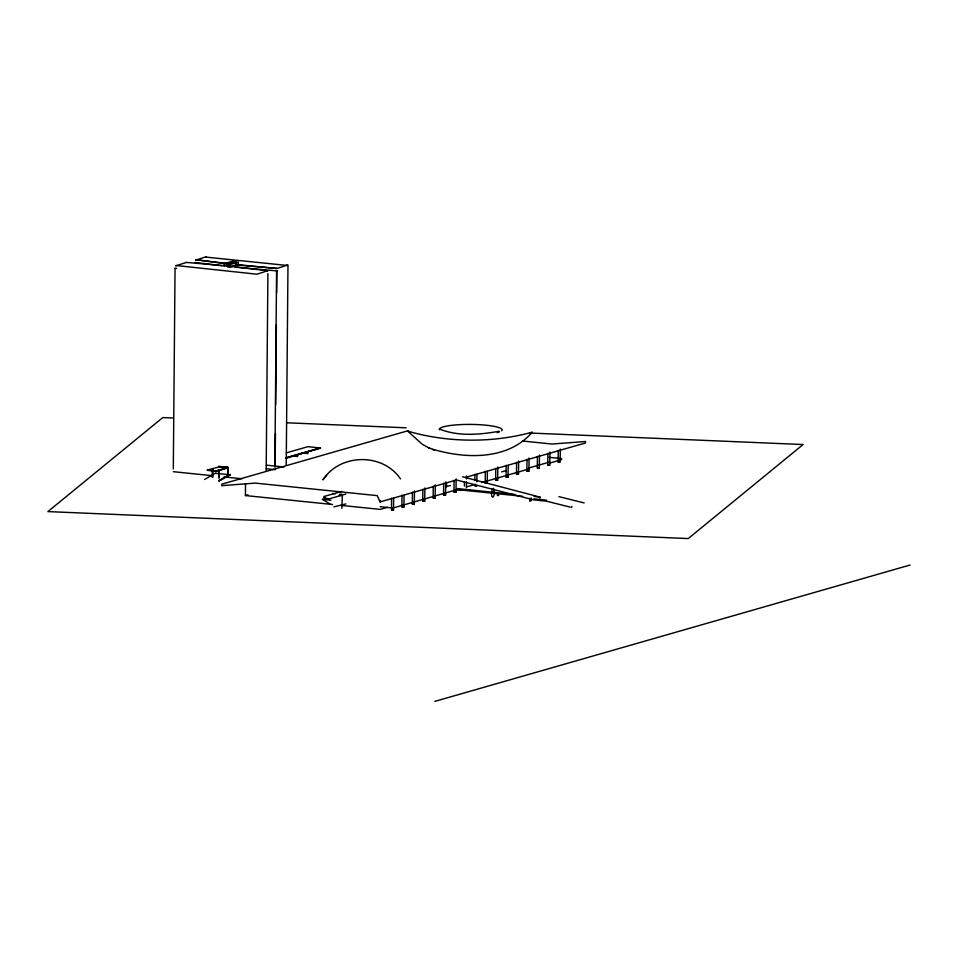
<?xml version="1.0" encoding="UTF-8"?>
<svg xmlns="http://www.w3.org/2000/svg" width="958" height="958" viewBox="0 0 958 958"><rect width="100%" height="100%" fill="white"/><g stroke="black" fill="none" stroke-linecap="round" stroke-linejoin="round"><path stroke-width="1.44" d="M173.302 468.953L175.051 268.3M267.366 270.815L256.972 274.216L175.745 265.462M186.151 262.48L175.745 265.869M226.639 263.845L195.779 259.714L227.417 263.522M195.779 260.121L206.186 256.732M212.269 477.264L212.341 469.312M212.904 477.276L212.975 469.324M218.64 477.934L219.023 469.923L219.262 477.934M218.819 467.037L207.311 470.019M224.196 266.336L224.22 263.666L233.477 261.007M227.645 474.533L227.932 467.288L227.872 474.186M236.075 264.133L236.087 261.965M238.362 262.205L238.338 264.887L230.112 267.246L227.657 266.995L227.681 264.312L235.907 261.953M332.534 504.495L245.428 495.561L245.523 483.85M266.18 471.108L267.905 273.581M274.874 466.821L276.587 270.875M275.138 466.953L275.437 433.555M275.688 404.527L276.383 324.678M276.658 292.741L276.85 270.779M236.063 264.935L277.006 268.468L237.536 264.647M277.006 268.468L287.4 265.067M286.226 465.36L287.975 265.043M297.746 454.607L297.531 456.535L291.699 455.936M308.057 451.673L307.829 453.613L301.998 453.014M341.85 508.279L342.377 495.502M570.297 507.141L546.551 501.214L533.678 499.872L456.511 479.982L380.027 501.932L380.039 500.483M391.582 498.196L391.487 509.931L392.564 510.099L393.51 510.087L393.63 498.364M402.851 507.093L403.893 507.081L401.917 506.95L402.001 495.214M403.941 507.105L404.048 495.382M414.467 490.927L414.299 504.147L412.335 503.956L412.419 492.22M424.885 487.933L424.717 501.154L422.753 500.974L422.837 489.227M435.303 484.94L435.136 498.16L433.16 497.98L433.256 486.245M445.721 481.958L445.554 495.178L443.578 494.999L443.674 483.251M446.476 482.581L446.44 486.676L445.985 482.533M454.93 492.149L455.972 492.137L453.996 492.005L454.08 480.269M456.02 492.161L456.14 478.964M464.426 486.077L464.462 481.67M466.45 487.706L466.51 481.838M466.534 478.916L466.558 475.982M474.869 480.15L474.917 474.282M476.892 481.79L476.964 474.45M487.371 471.468L487.275 483.191L486.317 483.191L485.251 483.036L485.335 471.3M492.232 488.604C489.43 501.01 496.256 499.058 493.574 488.376M497.801 467.013L497.693 480.209L495.669 480.054L495.753 468.306M507.141 477.216L506.087 477.06L506.171 465.325M506.123 477.024L508.051 477.24L508.207 465.492M516.482 474.066L516.59 462.331M518.47 474.21L516.506 474.042L518.47 474.258L518.637 461.038M527.978 471.24L526.912 471.085L526.996 459.337M529.056 458.044L528.936 471.24L526.948 471.049M529.858 500.926L529.87 498.256M531.223 498.028L531.199 500.699L529.93 500.974M538.396 468.246L537.33 468.091L537.414 456.355M537.426 468.055L539.306 468.282L539.474 455.05M549.892 452.068L549.724 465.289L547.748 465.109L547.832 453.362M560.31 449.074L560.131 462.295L558.167 462.115L558.251 450.38M571.687 507.489L571.818 506.471M539.893 498.076L540.025 497.07L534.145 496.472M324.295 478.174L322.894 479.862C340.234 453.35 382.613 452.631 400.516 478.892M325.337 476.94L326.642 475.348M498.687 495.358L497.441 495.621L497.944 492.891M215.789 473.012L204.557 479.503M219.119 481L230.363 474.509M324.403 497.597L325.037 497.37M235.213 267.186L277.149 270.922M450.392 485.478L445.949 486.628M235.752 261.235L226.495 263.893L226.483 266.061L229.118 265.294M286.37 452.859L307.889 446.679L320.631 447.997L286.202 458.175M285.927 457.84L320.367 447.961L287.137 457.601M221.597 484.221L408.383 430.633M245.428 495.561L247.966 494.831M341.695 491.418L323.984 496.495L323.96 498.208L329.432 498.771L340.329 495.645M329.983 503.944L322.391 499.334M343.048 494.855L345.778 494.077M341.862 495.657L339.204 495.346M330.917 500.232L322.331 499.346M345.91 503.92L333.887 506.866M465.408 477.431L585.661 442.931M501.681 471.863L505.968 470.629M387.343 507.345L380.194 509.393L340.964 505.369M528.996 467.959L549.796 461.995M459.612 488.903L392.972 508.015L380.218 506.71M466.522 486.915L475.635 484.305M482.125 482.437L528.996 468.989M549.784 463.025L561.58 459.636L561.592 458.607L548.85 457.301M434.896 701.364L910.1 565.016M238.183 262.181L229.956 264.54L229.932 266.707L238.171 264.348M499.178 431.244C479.838 434.752 457.852 436.62 439.483 428.992M558.167 462.091L558.981 462.091M547.748 465.073L548.431 465.073M495.669 480.018L497.669 480.221M485.251 483.012L486.197 483.024M453.996 491.981L455.074 492.005M443.59 494.963L444.656 494.999M433.172 497.956L434.249 497.98M422.753 500.938L423.831 500.974M412.335 503.932L413.413 503.956M401.917 506.914L402.995 506.95M391.499 509.907L393.475 510.075M528.828 471.276L527.726 471.061M445.554 495.178L444.644 495.154M435.088 498.172L434.094 498.124M414.299 504.147L413.257 504.1M585.673 441.482L552.036 444.045L522.385 441.003M221.585 485.67L255.223 483.107L377.236 495.633L380.027 501.932M173.242 417.999L162.788 417.568L47.9 511.596L688.227 538.564L803.103 444.536L529.966 433.028M286.67 422.777L406.084 427.807M470.354 490.448L457.158 489.598L522.589 496.304M475.779 486.017C473.036 486.005 478.808 486.209 475.898 486.185M185.972 262.384L228.746 266.073L267.929 270.803M538.276 468.079L539.258 468.211M507.022 477.048L508.003 477.18M548.826 465.109L549.76 465.253M423.544 501.106L424.753 501.118M206.174 257.139L287.4 265.474M175.158 268.264L176.679 268.42M266.396 465.181L284.155 467.001M266.3 468.713L275.138 469.719M457.17 488.568L515.129 494.52M227.932 467.288L218.592 466.426L227.705 467.36M533.81 498.855L546.563 500.172M227.693 467.732L218.592 466.797L227.693 468.043L216.412 471.264L207.311 470.33M215.789 473.324L230.375 474.809M173.374 471.695L212.077 475.683M223.98 476.904L241.835 478.749M332.701 493.502L335.468 493.789M339.611 494.208L342.377 494.496M195.204 262.516L222.124 265.761M558.897 496.627L584.152 502.938M462.642 476.785L539.929 497.106M428.382 447.817C461.84 458.978 507.081 461.481 532.313 432.142C492.34 443.207 447.41 442.752 407.617 431.1L422.31 444.284L430.01 448.5M432.681 449.577L434.142 450.188M499.166 432.094A31.374 5.233 0.5 0 1 497.202 432.669M439.471 429.843A31.374 5.233 0.5 0 1 472.066 424.43A31.374 5.233 0.5 0 1 501.621 430.813M207.742 470.007L216.304 470.989L227.429 467.708L216.304 470.881L207.742 470.007M230.088 474.473L218.831 480.772L230.088 474.581"/></g></svg>
